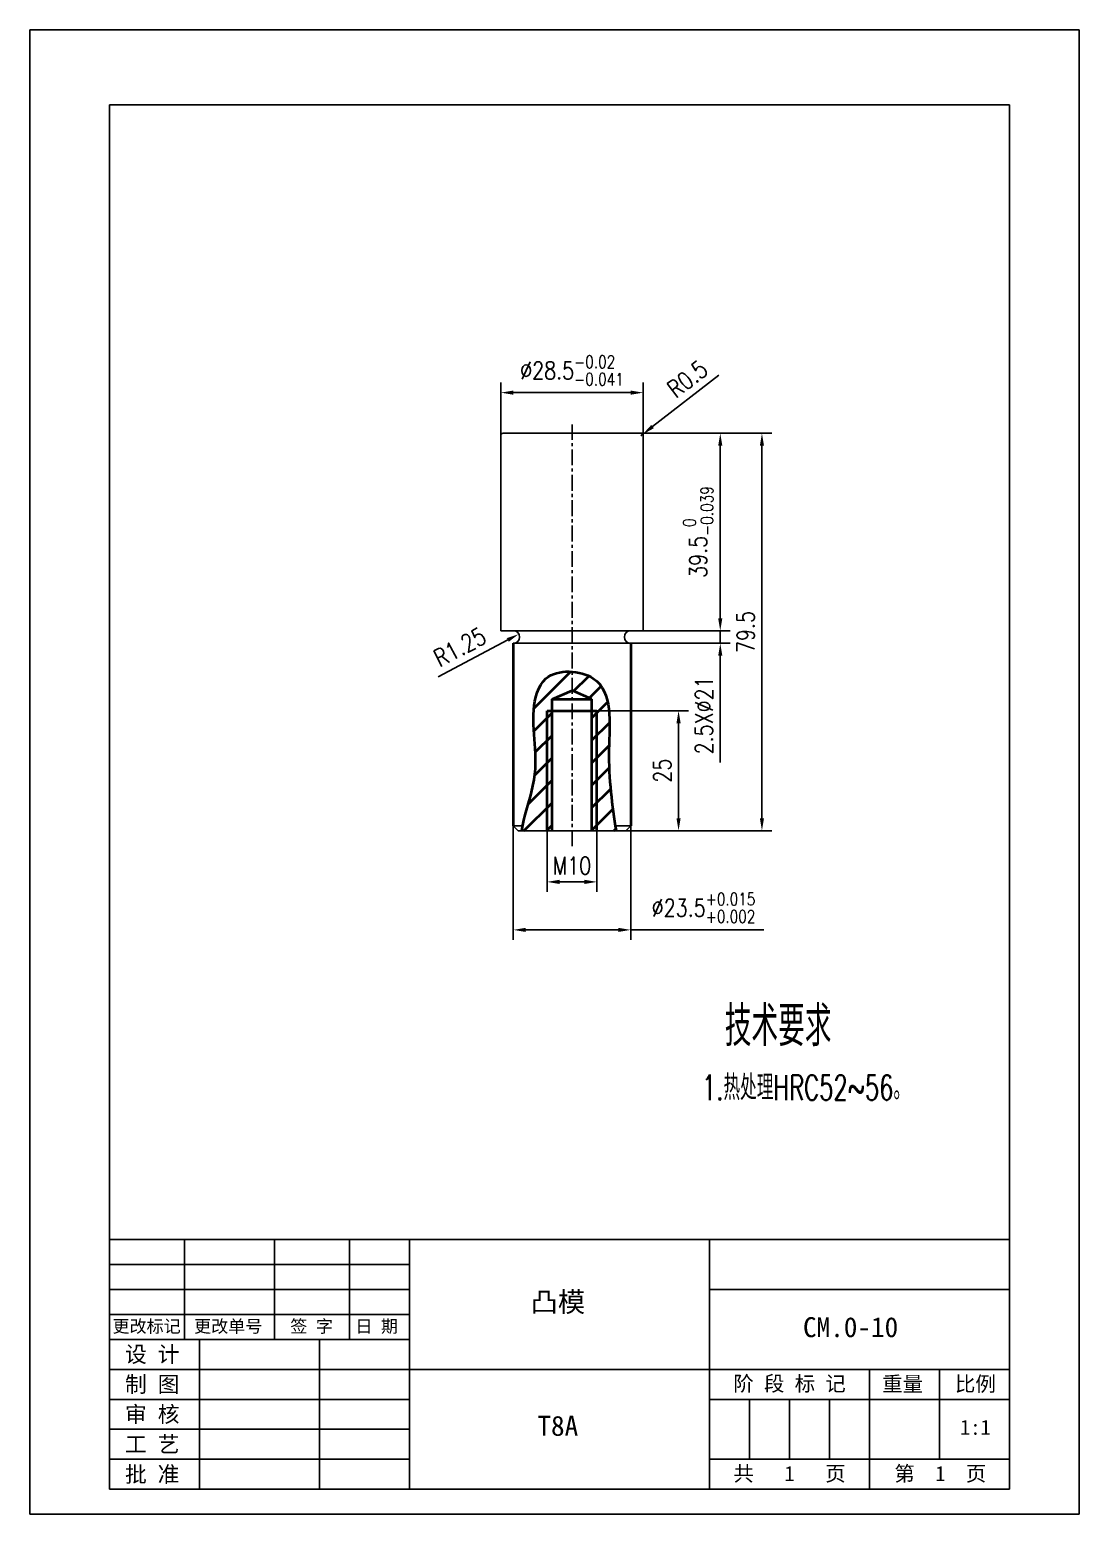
# Model space of a CAD drawing. Extents: x -23172 to -18855, y 7404 to 10591.
# Drawn here: x -20004.7 to -19794.7, y 9596.8 to 9893.8 of the extents above; entities that cross this region are included whole.
import ezdxf
from ezdxf.enums import TextEntityAlignment as Align

# ---------------------------------------------------------------- set-up
doc = ezdxf.new("R2010")
doc.units = 0
doc.header["$LTSCALE"] = 10
doc.linetypes.add('CENTER', pattern=[50.800000000000004, 31.75, -6.35, 6.35, -6.35])
doc.layers.get('DEFPOINTS').update_dxf_attribs({"linetype": 'CONTINUOUS'})
for name, color, linetype in [('2细线层', 3, 'CONTINUOUS'), ('3中心线层', 1, 'CENTER'), ('6文字层', 3, 'CONTINUOUS'), ('7标注层', 4, 'CONTINUOUS'), ('CONT', 3, 'CONTINUOUS'), ('TEXT', 1, 'CONTINUOUS')]:
    doc.layers.add(name, color=color, linetype=linetype)
doc.layers.add('YELLOW', color=2, linetype='CONTINUOUS', lineweight=40)
doc.styles.add('CHINA1', font='')
doc.styles.add('PC_TEXTSTYLE', font='txt.shx', dxfattribs={"width": 0.8, "bigfont": 'hzfs.shx'})
doc.styles.get('CHINA1').set_extended_font_data('SimSun')
doc.dimstyles.new('TH_GBDIM', dxfattribs={"dimtxt": 3.5, "dimasz": 2.5, "dimexe": 2, "dimexo": 0, "dimgap": 1.5, "dimtad": 1, "dimdec": 1, "dimzin": 0, "dimdsep": 46, "dimtxsty": 'PC_TEXTSTYLE', "dimcen": 2.5, "dimadec": 0, "dimazin": 0, "dimtfac": 0.714286, "dimtdec": 4, "dimtmove": 0, "dimatfit": 3, "dimfxl": 1, "dimtolj": 1, "dimtzin": 0, "dimarcsym": 0})

# ---------------------------------------------------------------- blocks, each defined once
blk = doc.blocks.new('*D219')
at = {"layer": '7标注层', "color": 0, "lineweight": -2, "ltscale": 0.5}
blk.add_line((-19922.97596127492, 9764.305328774419), (-19909.04915372915, 9771.69666216974), dxfattribs=at)
at = {"layer": '7标注层', "color": 0, "lineweight": -3, "ltscale": 0.5}
blk.add_solid([(-19909.24448494996, 9772.064706766618), (-19908.85382250834, 9771.328617572864), (-19906.8408861479, 9772.86864949458)], dxfattribs=at)
at = {"layer": 'DEFPOINTS', "color": 0, "lineweight": -3, "ltscale": 0.5}
for p in [(-19907.94501993851, 9772.282655832169), (-19906.8408861479, 9772.86864949458)]:
    blk.add_point(p, dxfattribs=at)
at = {"layer": '7标注层', "color": 0, "lineweight": -3, "ltscale": 0.5, "insert": (-19918.64027481496, 9770.285749665283), "char_height": 3.5, "attachment_point": 5, "rotation": 27.956101227839177, "style": 'PC_TEXTSTYLE'}
blk.add_mtext('\\A1;R1.25{}{}', dxfattribs=at)
blk = doc.blocks.new('*D220')
at = {"layer": '7标注层', "color": 0, "lineweight": -2, "ltscale": 0.5}
for p, q in [((-19910.4450199385, 9809.547753768695), (-19910.4450199385, 9823.170496263692)), ((-19881.94501993854, 9809.547753768695), (-19881.94501993854, 9823.170496263692)), ((-19907.9450199385, 9821.170496263692), (-19884.44501993854, 9821.170496263692))]:
    blk.add_line(p, q, dxfattribs=at)
at = {"layer": '7标注层', "color": 0, "lineweight": -3, "ltscale": 0.5}
for points in [[(-19907.9450199385, 9821.587162930358), (-19907.9450199385, 9820.753829597026), (-19910.4450199385, 9821.170496263692)], [(-19884.44501993854, 9821.587162930358), (-19884.44501993854, 9820.753829597026), (-19881.94501993854, 9821.170496263692)]]:
    blk.add_solid(points, dxfattribs=at)
at = {"layer": 'DEFPOINTS', "color": 0, "lineweight": -3, "ltscale": 0.5}
for p in [(-19881.94501993854, 9821.170496263692), (-19910.4450199385, 9809.547753768695), (-19881.94501993854, 9809.547753768695)]:
    blk.add_point(p, dxfattribs=at)
at = {"layer": '7标注层', "color": 0, "lineweight": -3, "ltscale": 0.5, "insert": (-19896.19501993852, 9825.587221263691), "char_height": 3.5, "attachment_point": 5, "style": 'PC_TEXTSTYLE'}
blk.add_mtext('\\A1;%%c28.5{}{\\H0.7143x;\\S-0.02^ -0.041;}', dxfattribs=at)
blk = doc.blocks.new('*D221')
at = {"layer": '7标注层', "color": 0, "lineweight": -2, "ltscale": 0.5}
for p, q in [((-19894.73941480217, 9813.032655832163), (-19856.18903803681, 9813.032655832163)), ((-19858.18903803681, 9736.032655832163), (-19858.18903803681, 9810.532655832163)), ((-19894.73941480216, 9733.532655832163), (-19856.18903803681, 9733.532655832163))]:
    blk.add_line(p, q, dxfattribs=at)
at = {"layer": '7标注层', "color": 0, "lineweight": -3, "ltscale": 0.5}
for points in [[(-19858.60570470348, 9810.532655832163), (-19857.77237137014, 9810.532655832163), (-19858.18903803681, 9813.032655832163)], [(-19858.60570470348, 9736.032655832163), (-19857.77237137014, 9736.032655832163), (-19858.18903803681, 9733.532655832163)]]:
    blk.add_solid(points, dxfattribs=at)
at = {"layer": 'DEFPOINTS', "color": 0, "lineweight": -3, "ltscale": 0.5}
for p in [(-19894.73941480217, 9813.032655832163), (-19858.18903803681, 9813.032655832163), (-19894.73941480216, 9733.532655832163)]:
    blk.add_point(p, dxfattribs=at)
at = {"layer": '7标注层', "color": 0, "lineweight": -3, "ltscale": 0.5, "insert": (-19861.43903803681, 9773.282655832161), "char_height": 3.5, "attachment_point": 5, "rotation": 90, "style": 'PC_TEXTSTYLE'}
blk.add_mtext('\\A1;79.5{}{}', dxfattribs=at)
blk = doc.blocks.new('*D222')
at = {"layer": '7标注层', "color": 0, "lineweight": -2, "ltscale": 0.5}
for p, q in [((-19883.61539716796, 9813.032655832163), (-19864.53205467086, 9813.032655832163)), ((-19866.53205467086, 9776.032655832165), (-19866.53205467086, 9810.532655832163)), ((-19883.61539716795, 9773.532655832165), (-19864.53205467086, 9773.532655832165))]:
    blk.add_line(p, q, dxfattribs=at)
at = {"layer": '7标注层', "color": 0, "lineweight": -3, "ltscale": 0.5}
for points in [[(-19866.94872133753, 9810.532655832163), (-19866.1153880042, 9810.532655832163), (-19866.53205467086, 9813.032655832163)], [(-19866.94872133753, 9776.032655832165), (-19866.1153880042, 9776.032655832165), (-19866.53205467086, 9773.532655832165)]]:
    blk.add_solid(points, dxfattribs=at)
at = {"layer": 'DEFPOINTS', "color": 0, "lineweight": -3, "ltscale": 0.5}
for p in [(-19883.61539716796, 9813.032655832163), (-19866.53205467086, 9813.032655832163), (-19883.61539716795, 9773.532655832165)]:
    blk.add_point(p, dxfattribs=at)
at = {"layer": '7标注层', "color": 0, "lineweight": -3, "ltscale": 0.5, "insert": (-19870.94877967087, 9793.282655832163), "char_height": 3.5, "attachment_point": 5, "rotation": 90, "style": 'PC_TEXTSTYLE'}
blk.add_mtext('\\A1;39.5{}{\\H0.7143x;\\S 0^ -0.039;}', dxfattribs=at)
blk = doc.blocks.new('*D223')
at = {"layer": '7标注层', "color": 0, "lineweight": -2, "ltscale": 0.5}
for p, q in [((-19866.53205467086, 9776.032655832165), (-19866.53205467086, 9778.532655832165)), ((-19888.78011720641, 9773.532655832165), (-19864.53205467086, 9773.532655832165)), ((-19866.53205467086, 9773.532655832165), (-19866.53205467086, 9771.032655832167)), ((-19888.78011720641, 9771.032655832167), (-19864.53205467086, 9771.032655832167)), ((-19866.53205467086, 9768.532655832167), (-19866.53205467086, 9747.1659891655))]:
    blk.add_line(p, q, dxfattribs=at)
at = {"layer": '7标注层', "color": 0, "lineweight": -3, "ltscale": 0.5}
for points in [[(-19866.94872133753, 9776.032655832165), (-19866.1153880042, 9776.032655832165), (-19866.53205467086, 9773.532655832165)], [(-19866.94872133753, 9768.532655832167), (-19866.1153880042, 9768.532655832167), (-19866.53205467086, 9771.032655832167)]]:
    blk.add_solid(points, dxfattribs=at)
at = {"layer": 'DEFPOINTS', "color": 0, "lineweight": -3, "ltscale": 0.5}
for p in [(-19888.78011720641, 9773.532655832165), (-19866.53205467086, 9773.532655832165), (-19888.78011720641, 9771.032655832167)]:
    blk.add_point(p, dxfattribs=at)
at = {"layer": '7标注层', "color": 0, "lineweight": -3, "ltscale": 0.5, "insert": (-19869.78205467087, 9756.599322498832), "char_height": 3.5, "attachment_point": 5, "rotation": 90, "style": 'PC_TEXTSTYLE'}
blk.add_mtext('\\A1;2.5X%%c21{}{}', dxfattribs=at)
blk = doc.blocks.new('*D224')
at = {"layer": '7标注层', "color": 0, "lineweight": -2, "ltscale": 0.5}
for p, q in [((-19891.19501993849, 9757.532630832113), (-19872.87508493847, 9757.532630832113)), ((-19874.87508493847, 9736.032655832161), (-19874.87508493847, 9755.032630832113)), ((-19891.19501993849, 9733.532655832161), (-19872.87508493847, 9733.532655832161))]:
    blk.add_line(p, q, dxfattribs=at)
at = {"layer": '7标注层', "color": 0, "lineweight": -3, "ltscale": 0.5}
for points in [[(-19875.29175160514, 9755.032630832113), (-19874.4584182718, 9755.032630832113), (-19874.87508493847, 9757.532630832113)], [(-19875.29175160514, 9736.032655832161), (-19874.4584182718, 9736.032655832161), (-19874.87508493847, 9733.532655832161)]]:
    blk.add_solid(points, dxfattribs=at)
at = {"layer": 'DEFPOINTS', "color": 0, "lineweight": -3, "ltscale": 0.5}
for p in [(-19891.19501993849, 9757.532630832113), (-19874.87508493847, 9757.532630832113), (-19891.19501993849, 9733.532655832161)]:
    blk.add_point(p, dxfattribs=at)
at = {"layer": '7标注层', "color": 0, "lineweight": -3, "ltscale": 0.5, "insert": (-19878.12508493847, 9745.532643332135), "char_height": 3.5, "attachment_point": 5, "rotation": 90, "style": 'PC_TEXTSTYLE'}
blk.add_mtext('\\A1;25{}{}', dxfattribs=at)
blk = doc.blocks.new('*D225')
at = {"layer": '7标注层', "color": 0, "lineweight": -2, "ltscale": 0.5}
for p, q in [((-19907.9450199385, 9739.303624696608), (-19907.9450199385, 9711.69291034275)), ((-19884.44501993849, 9739.303624696608), (-19884.44501993849, 9711.69291034275)), ((-19905.4450199385, 9713.69291034275), (-19886.94501993849, 9713.69291034275)), ((-19884.44501993849, 9713.69291034275), (-19857.81150660515, 9713.69291034275))]:
    blk.add_line(p, q, dxfattribs=at)
at = {"layer": '7标注层', "color": 0, "lineweight": -3, "ltscale": 0.5}
for points in [[(-19905.4450199385, 9714.109577009416), (-19905.4450199385, 9713.276243676084), (-19907.9450199385, 9713.69291034275)], [(-19886.94501993849, 9714.109577009416), (-19886.94501993849, 9713.276243676084), (-19884.44501993849, 9713.69291034275)]]:
    blk.add_solid(points, dxfattribs=at)
at = {"layer": 'DEFPOINTS', "color": 0, "lineweight": -3, "ltscale": 0.5}
for p in [(-19907.9450199385, 9739.303624696608), (-19884.44501993849, 9739.303624696608), (-19884.44501993849, 9713.69291034275)]:
    blk.add_point(p, dxfattribs=at)
at = {"layer": '7标注层', "color": 0, "lineweight": -3, "ltscale": 0.5, "insert": (-19869.87826327182, 9718.10963534275), "char_height": 3.5, "attachment_point": 5, "style": 'PC_TEXTSTYLE'}
blk.add_mtext('\\A1;%%c23.5{}{\\H0.7143x;\\S+0.015^ +0.002;}', dxfattribs=at)
blk = doc.blocks.new('*D226')
at = {"layer": '7标注层', "color": 0, "lineweight": -2, "ltscale": 0.5}
for p, q in [((-19901.19501993849, 9735.928572062086), (-19901.19501993849, 9721.295955283409)), ((-19891.19501993849, 9735.928572062086), (-19891.19501993849, 9721.295955283409)), ((-19898.69501993849, 9723.295955283409), (-19893.69501993849, 9723.295955283409))]:
    blk.add_line(p, q, dxfattribs=at)
at = {"layer": '7标注层', "color": 0, "lineweight": -3, "ltscale": 0.5}
for points in [[(-19898.69501993849, 9723.712621950075), (-19898.69501993849, 9722.879288616743), (-19901.19501993849, 9723.295955283409)], [(-19893.69501993849, 9723.712621950075), (-19893.69501993849, 9722.879288616743), (-19891.19501993849, 9723.295955283409)]]:
    blk.add_solid(points, dxfattribs=at)
at = {"layer": 'DEFPOINTS', "color": 0, "lineweight": -3, "ltscale": 0.5}
for p in [(-19901.19501993849, 9735.928572062086), (-19891.19501993849, 9735.928572062086), (-19891.19501993849, 9723.295955283409)]:
    blk.add_point(p, dxfattribs=at)
at = {"layer": '7标注层', "color": 0, "lineweight": -3, "ltscale": 0.5, "insert": (-19896.19501993849, 9726.545955283409), "char_height": 3.5, "attachment_point": 5, "style": 'PC_TEXTSTYLE'}
blk.add_mtext('\\A1;M10{}{}', dxfattribs=at)
blk = doc.blocks.new('*D227')
at = {"layer": '7标注层', "color": 0, "lineweight": -2, "ltscale": 0.5}
for p, q in [((-19866.79726927935, 9824.691872569354), (-19880.07613772852, 9814.373415749926)), ((-19882.44501993855, 9812.532655832165), (-19882.05020623689, 9812.839449151776))]:
    blk.add_line(p, q, dxfattribs=at)
at = {"layer": '7标注层', "color": 0, "lineweight": -3, "ltscale": 0.5}
blk.add_solid([(-19880.33179882821, 9814.70242716799), (-19879.82047662883, 9814.044404331862), (-19882.05020623689, 9812.839449151776)], dxfattribs=at)
at = {"layer": 'DEFPOINTS', "color": 0, "lineweight": -3, "ltscale": 0.5}
for p in [(-19882.44501993855, 9812.532655832165), (-19882.05020623689, 9812.839449151776)]:
    blk.add_point(p, dxfattribs=at)
at = {"layer": '7标注层', "color": 0, "lineweight": -3, "ltscale": 0.5, "insert": (-19873.10805566193, 9823.903888002284), "char_height": 3.5, "attachment_point": 5, "rotation": 37.84929461719569, "style": 'PC_TEXTSTYLE'}
blk.add_mtext('\\A1;R0.5', dxfattribs=at)

msp = doc.modelspace()

# ---------------------------------------------------------------- hatches: boundary and pattern name
at = {"layer": '2细线层', "lineweight": 40}
h = msp.add_hatch(dxfattribs=at)
h.set_pattern_fill('ANSI31', color=256, style=0)
h.set_pattern_definition([(45, (0, 0), (-2.245064030267288, 2.245064030267288), [])])
edge = h.paths.add_edge_path()
edge.add_spline(control_points=[(-19887.54160280061, 9734.532655832161), (-19888.27337072845, 9739.261497749767), (-19889.47537148357, 9748.81487836711), (-19887.76045874952, 9763.096360757334), (-19894.62542032164, 9765.236481509048), (-19896.1950199385, 9765.3526921935)], knot_values=[39.32683550936885, 39.32683550936885, 39.32683550936885, 39.32683550936885, 54.41861380255092, 68.99418842603762, 73.23584165056934, 73.23584165056934, 73.23584165056934, 73.23584165056934], degree=3, periodic=0)
edge.add_line((-19896.1950199385, 9765.3526921935), (-19896.19501993849, 9761.558816174758))
edge.add_line((-19896.19501993849, 9761.558816174758), (-19892.19501993849, 9759.845200730058))
edge.add_line((-19892.19501993849, 9759.845200730058), (-19892.19501993849, 9757.532630832113))
edge.add_line((-19892.19501993849, 9757.532630832113), (-19891.19501993849, 9757.532630832113))
edge.add_line((-19891.19501993849, 9757.532630832113), (-19891.19501993849, 9733.532655832161))
edge.add_line((-19891.19501993849, 9733.532655832161), (-19887.38499254423, 9733.532655832161))
edge.add_spline(control_points=[(-19887.38499254423, 9733.532655832158), (-19887.43765993334, 9733.865484119551), (-19887.48993130271, 9734.19874348659), (-19887.54160280061, 9734.532655832161)], knot_values=[73.23584165056934, 73.23584165056934, 73.23584165056934, 73.23584165056934, 74.30150025716833, 74.30150025716833, 74.30150025716833, 74.30150025716833], degree=3, periodic=0)
edge = h.paths.add_edge_path()
edge.add_line((-19900.19501993849, 9759.845200730057), (-19896.1950199385, 9761.55881617475))
edge.add_line((-19896.1950199385, 9761.55881617475), (-19896.1950199385, 9765.352692193504))
edge.add_spline(control_points=[(-19896.1950199385, 9765.3526921935), (-19898.12987962235, 9765.495946158248), (-19902.62504432244, 9764.552356409324), (-19905.02562507038, 9753.708229273496), (-19901.99756239145, 9747.06912771189), (-19905.58511213701, 9737.064978168672), (-19906.04197635376, 9734.532655832165)], knot_values=[6.234667931786355, 6.234667931786355, 6.234667931786355, 6.234667931786355, 11.46339233317763, 18.17463836612245, 34.68496034000605, 39.32683550936885, 39.32683550936885, 39.32683550936885, 39.32683550936885], degree=3, periodic=0)
edge.add_spline(control_points=[(-19906.04197635376, 9734.532655832165), (-19906.10108395041, 9734.205032258764), (-19906.15466073342, 9733.871769545302), (-19906.20137726295, 9733.532655832167)], knot_values=[5.634117319275229, 5.634117319275229, 5.634117319275229, 5.634117319275229, 6.234667931786352, 6.234667931786352, 6.234667931786352, 6.234667931786352], degree=3, periodic=0)
edge.add_line((-19906.20137726295, 9733.532655832167), (-19901.19501993849, 9733.532655832165))
edge.add_line((-19901.19501993849, 9733.532655832165), (-19901.19501993849, 9757.532630832113))
edge.add_line((-19901.19501993849, 9757.532630832113), (-19900.19501993849, 9757.532630832113))
edge.add_line((-19900.19501993849, 9757.532630832113), (-19900.19501993849, 9759.845200730057))
h.paths.add_polyline_path([(-19900.19501993849, 9757.532630832113), (-19901.19501993849, 9757.532630832113), (-19901.19501993849, 9733.532655832165), (-19900.19501993849, 9733.532655832163)], flags=16)
h.paths.add_polyline_path([(-19891.19501993849, 9757.532630832113), (-19892.19501993849, 9757.532630832113), (-19892.19501993849, 9733.532655832161), (-19891.19501993849, 9733.532655832161)], flags=17)

# ---------------------------------------------------------------- linework, layer by layer
for p, q in [((-19901.19501993849, 9733.532655832163), (-19901.19501993849, 9757.532630832113)), ((-19891.19501993849, 9733.532655832161), (-19891.19501993849, 9757.532630832113))]:
    msp.add_line(p, q, dxfattribs=at)
msp.add_open_spline([(-19906.20137726295, 9733.532655832167), (-19905.793571603, 9736.492903371165), (-19901.93229748915, 9746.92603281568), (-19905.02562507038, 9753.708229273496), (-19902.26714181219, 9766.169106992162), (-19887.49602144866, 9765.298546664842), (-19889.52926605975, 9748.366054106064), (-19888.18353159871, 9738.578973685475), (-19887.38499254423, 9733.532655832158)], degree=3, knots=[5.634117319275229, 5.634117319275229, 5.634117319275229, 5.634117319275229, 10.87654310114915, 27.38686507503276, 34.09811110797757, 43.56848873390057, 58.14406335738727, 74.30150025716833, 74.30150025716833, 74.30150025716833, 74.30150025716833], dxfattribs=at)
at = {"layer": '3中心线层', "ltscale": 0.01}
msp.add_line((-19896.1950199385, 9730.429811117056), (-19896.1950199385, 9814.817407052731), dxfattribs=at)
at = {"layer": 'CONT', "lineweight": -3}
for p, q in [((-19973.69657738425, 9651.777356690322), (-19973.69657738425, 9631.777356690322)), ((-19955.69657738425, 9651.777356690322), (-19955.69657738425, 9631.777356690322)), ((-19940.69657738425, 9651.777356690322), (-19940.69657738425, 9631.777356690322)), ((-19928.69657738425, 9651.777356690322), (-19928.69657738425, 9601.777356690322)), ((-19868.69657738425, 9651.777356690322), (-19868.69657738425, 9601.777356690322)), ((-19988.69657738425, 9646.777356690322), (-19928.69657738425, 9646.777356690322)), ((-19988.69657738425, 9641.777356690322), (-19928.69657738425, 9641.777356690322)), ((-19868.69657738425, 9641.777356690322), (-19808.69657738425, 9641.777356690322)), ((-19988.69657738425, 9636.777356690322), (-19928.69657738425, 9636.777356690322)), ((-19970.69657738425, 9631.777356690322), (-19970.69657738425, 9601.777356690322)), ((-19946.69657738425, 9631.777356690322), (-19946.69657738425, 9601.777356690322)), ((-19988.69657738425, 9625.777356690322), (-19808.69657738425, 9625.777356690322)), ((-19836.69657738425, 9625.777356690322), (-19836.69657738425, 9601.777356690322)), ((-19822.69657738425, 9625.777356690322), (-19822.69657738425, 9607.777356690322)), ((-19988.69657738425, 9619.777356690322), (-19928.69657738425, 9619.777356690322)), ((-19868.69657738425, 9619.777356690322), (-19808.69657738425, 9619.777356690322)), ((-19860.69657738425, 9619.777356690322), (-19860.69657738425, 9607.777356690322)), ((-19852.69657738425, 9619.777356690322), (-19852.69657738425, 9607.777356690322)), ((-19844.69657738425, 9619.777356690322), (-19844.69657738425, 9607.777356690322)), ((-19988.69657738425, 9613.777356690322), (-19928.69657738425, 9613.777356690322)), ((-19988.69657738425, 9607.777356690322), (-19928.69657738425, 9607.777356690322)), ((-19868.69657738425, 9607.777356690322), (-19808.69657738425, 9607.777356690322))]:
    msp.add_line(p, q, dxfattribs=at)
at = {"layer": 'DEFPOINTS', "lineweight": -3}
for p, q in [((-20004.69657738425, 9893.777356690322), (-20004.69657738425, 9596.777356690322)), ((-20004.69657738425, 9893.777356690322), (-19794.69657738425, 9893.777356690322)), ((-19794.69657738425, 9893.777356690322), (-19794.69657738425, 9596.777356690322)), ((-20004.69657738425, 9596.777356690322), (-19794.69657738425, 9596.777356690322))]:
    msp.add_line(p, q, dxfattribs=at)
at = {"layer": 'YELLOW', "lineweight": -3}
for p, q in [((-19988.69657738425, 9878.777356690322), (-19988.69657738425, 9601.777356690322)), ((-19808.69657738425, 9878.777356690322), (-19988.69657738425, 9878.777356690322)), ((-19808.69657738425, 9878.777356690322), (-19808.69657738425, 9601.777356690322)), ((-19988.69657738425, 9651.777356690322), (-19808.69657738425, 9651.777356690322)), ((-19988.69657738425, 9631.777356690322), (-19928.69657738425, 9631.777356690322)), ((-19988.69657738425, 9601.777356690322), (-19808.69657738425, 9601.777356690322))]:
    msp.add_line(p, q, dxfattribs=at)
at = {"layer": 'YELLOW', "lineweight": -3, "ltscale": 0.5}
for p, q in [((-19882.44501993854, 9813.032655832163), (-19909.9450199385, 9813.032655832161)), ((-19910.4450199385, 9773.532655832165), (-19910.4450199385, 9812.532655832165)), ((-19881.94501993854, 9773.532655832165), (-19881.94501993854, 9812.532655832163)), ((-19910.4450199385, 9773.532655832165), (-19881.94501993854, 9773.532655832165)), ((-19907.9450199385, 9771.032655832167), (-19884.44501993851, 9771.032655832167)), ((-19907.9450199385, 9734.532655832167), (-19906.9450199385, 9733.532655832167)), ((-19907.9450199385, 9734.532655832167), (-19906.04197635377, 9734.532655832167)), ((-19906.9450199385, 9733.532655832167), (-19885.44501993849, 9733.532655832161)), ((-19887.54160280061, 9734.532655832161), (-19884.44501993849, 9734.532655832161)), ((-19884.44501993849, 9734.532655832161), (-19885.44501993849, 9733.532655832161))]:
    msp.add_line(p, q, dxfattribs=at)
at = {"layer": 'YELLOW', "lineweight": 40, "ltscale": 7}
for p, q in [((-19907.9450199385, 9771.032655832167), (-19907.9450199385, 9734.532655832167)), ((-19884.44501993849, 9771.032655832167), (-19884.44501993849, 9734.532655832161)), ((-19900.19501993849, 9759.845200730058), (-19896.19501993848, 9761.558816174755)), ((-19900.19501993849, 9733.532655832163), (-19900.19501993849, 9759.845200730058)), ((-19900.19501993849, 9759.845200730058), (-19892.19501993849, 9759.845200730058)), ((-19892.19501993849, 9759.845200730058), (-19896.19501993848, 9761.558816174755)), ((-19892.19501993849, 9733.532655832161), (-19892.19501993849, 9759.845200730058)), ((-19901.19501993849, 9757.532630832113), (-19891.19501993849, 9757.532630832113))]:
    msp.add_line(p, q, dxfattribs=at)
at = {"layer": 'YELLOW', "lineweight": -3, "ltscale": 0.5}
for centre, radius, start, end in [((-19909.9450199385, 9812.532655832165), 0.5, 89.99999999998536, 180), ((-19882.44501993854, 9812.532655832163), 0.5, 0, 90), ((-19907.94501993851, 9772.282655832165), 1.249999999998181, 270, 90), ((-19884.44501993851, 9772.282655832165), 1.249999999998181, 90, 270)]:
    msp.add_arc(centre, radius, start, end, dxfattribs=at)

# ---------------------------------------------------------------- texts
at = {"layer": '6文字层', "lineweight": -3, "ltscale": 0.5, "style": 'PC_TEXTSTYLE', "width": 0.6669999957084656}
for s, height, p in [('技术要求', 8, (-19865.62785005349, 9690.441803916045)), ('1.热处理HRC52~56。', 5, (-19870.18201430224, 9679.65927259967))]:
    msp.add_text(s, height=height, dxfattribs=at).set_placement(p)
at = {"layer": 'TEXT', "lineweight": -3, "style": 'CHINA1'}
for s, height, p in [('凸模', 4, (-19899.03198594665, 9637.258517638473)), ('更改标记', 2.5, (-19981.295932692, 9633.145391119659)), ('更改单号', 2.5, (-19964.97328138821, 9633.145391119659)), ('签 字', 2.5, (-19948.295932692, 9633.145391119659)), ('日 期', 2.5, (-19935.27915053415, 9633.145391119659)), ('CM.0-10', 4, (-19840.45295565434, 9632.215287057736)), ('阶 段 标 记', 3, (-19852.67058028643, 9621.428346242123)), ('重量', 3, (-19830.04544625326, 9621.369715046641)), ('比例', 3, (-19815.48651079109, 9621.369715046641)), ('T8A', 4, (-19899.03198594665, 9612.480908105736)), ('1:1', 3, (-19815.48651079109, 9612.685184670709)), ('共   1   页', 3, (-19852.67058028643, 9603.428346242123)), ('第  1  页', 3, (-19822.49702430399, 9603.428346242123))]:
    msp.add_text(s, height=height, dxfattribs=at).set_placement(p, align=Align.CENTER)
for s, p in [('设 计', (-19985.63181986326, 9627.197566449435)), ('制 图', (-19985.63181986326, 9621.197566449435)), ('审 核', (-19985.63181986326, 9615.197566449435)), ('工 艺', (-19985.63181986326, 9609.197566449435)), ('批 准', (-19985.63181986326, 9603.197566449435))]:
    msp.add_text(s, height=3.2, dxfattribs=at).set_placement(p)

# ---------------------------------------------------------------- dimensions: what is measured, and where the dimension line sits
at = {"layer": '7标注层', "lineweight": -3, "ltscale": 0.5}
for base, p1, p2, angle, text, picture, middle in [((-19881.94501993854, 9821.170496263692), (-19910.4450199385, 9809.547753768695), (-19881.94501993854, 9809.547753768695), 180, '%%c<>{}{\\H0.7143x;\\S-0.02^ -0.041;}', '*D220', (-19896.19501993852, 9825.587221263691)), ((-19858.18903803681, 9813.032655832163), (-19894.73941480216, 9733.532655832163), (-19894.73941480217, 9813.032655832163), 270.0000000000026, '<>{}{}', '*D221', (-19861.43903803681, 9773.282655832161)), ((-19866.53205467086, 9813.032655832163), (-19883.61539716795, 9773.532655832165), (-19883.61539716796, 9813.032655832163), 270.0000000000053, '<>{}{\\H0.7143x;\\S 0^ -0.039;}', '*D222', (-19870.94877967087, 9793.282655832163)), ((-19874.87508493847, 9757.532630832113), (-19891.19501993849, 9733.532655832161), (-19891.19501993849, 9757.532630832113), 90, '25{}{}', '*D224', (-19878.12508493847, 9745.532643332135)), ((-19884.44501993849, 9713.69291034275), (-19907.9450199385, 9739.303624696608), (-19884.44501993849, 9739.303624696608), 180, '%%c<>{}{\\H0.7143x;\\S+0.015^ +0.002;}', '*D225', (-19869.87826327182, 9718.10963534275)), ((-19891.19501993849, 9723.295955283409), (-19901.19501993849, 9735.928572062086), (-19891.19501993849, 9735.928572062086), 180, 'M10{}{}', '*D226', (-19896.19501993849, 9726.545955283409))]:
    dim = msp.add_linear_dim(base=base, p1=p1, p2=p2, angle=angle, text=text, dimstyle='TH_GBDIM', override={"dimgap": 1.5, "dimtad": 1, "dimjust": 0, "dimdec": 1, "dimlfac": 1, "dimse1": 0, "dimse2": 0, "dimsd1": 0, "dimsd2": 0}, dxfattribs=at)
    dim.commit()
    dim.dimension.update_dxf_attribs({"geometry": picture, "text_midpoint": middle})
dim = msp.add_radius_dim(center=(-19882.44501993855, 9812.532655832165), mpoint=(-19882.05020623689, 9812.839449151776), dimstyle='TH_GBDIM', override={"dimgap": 1.5, "dimtad": 1, "dimtih": 0, "dimtoh": 0, "dimdec": 1, "dimlfac": 1, "dimse1": 0, "dimse2": 0, "dimsd1": 0, "dimsd2": 0, "dimtix": 0, "dimatfit": 3}, dxfattribs=at)
dim.commit()
dim.dimension.update_dxf_attribs({"geometry": '*D227', "text_midpoint": (-19871.11389908433, 9821.337598941396), "dimtype": 164})
dim = msp.add_linear_dim(base=(-19866.53205467086, 9773.532655832165), p1=(-19888.78011720641, 9771.032655832167), p2=(-19888.78011720641, 9773.532655832165), angle=270, text='<>X%%c21{}{}', dimstyle='TH_GBDIM', override={"dimgap": 1.5, "dimtad": 1, "dimjust": 0, "dimdec": 1, "dimlfac": 1, "dimse1": 0, "dimse2": 0, "dimsd1": 0, "dimsd2": 0}, dxfattribs=at)
dim.commit()
dim.dimension.update_dxf_attribs({"geometry": '*D223', "text_midpoint": (-19866.53205467087, 9756.599322498832), "dimtype": 160})
dim = msp.add_radius_dim(center=(-19907.94501993851, 9772.282655832169), mpoint=(-19906.8408861479, 9772.86864949458), text='<>5{}{}', dimstyle='TH_GBDIM', override={"dimgap": 1.5, "dimtad": 1, "dimjust": 0, "dimtih": 0, "dimtoh": 0, "dimdec": 1, "dimlfac": 1, "dimse1": 0, "dimse2": 0, "dimsd1": 0, "dimsd2": 0, "dimtix": 0, "dimtofl": 1, "dimatfit": 3}, dxfattribs=at)
dim.commit()
dim.dimension.update_dxf_attribs({"geometry": '*D219', "text_midpoint": (-19917.11669129266, 9767.415001809655), "dimtype": 164})

doc.saveas('drawing.dxf')
